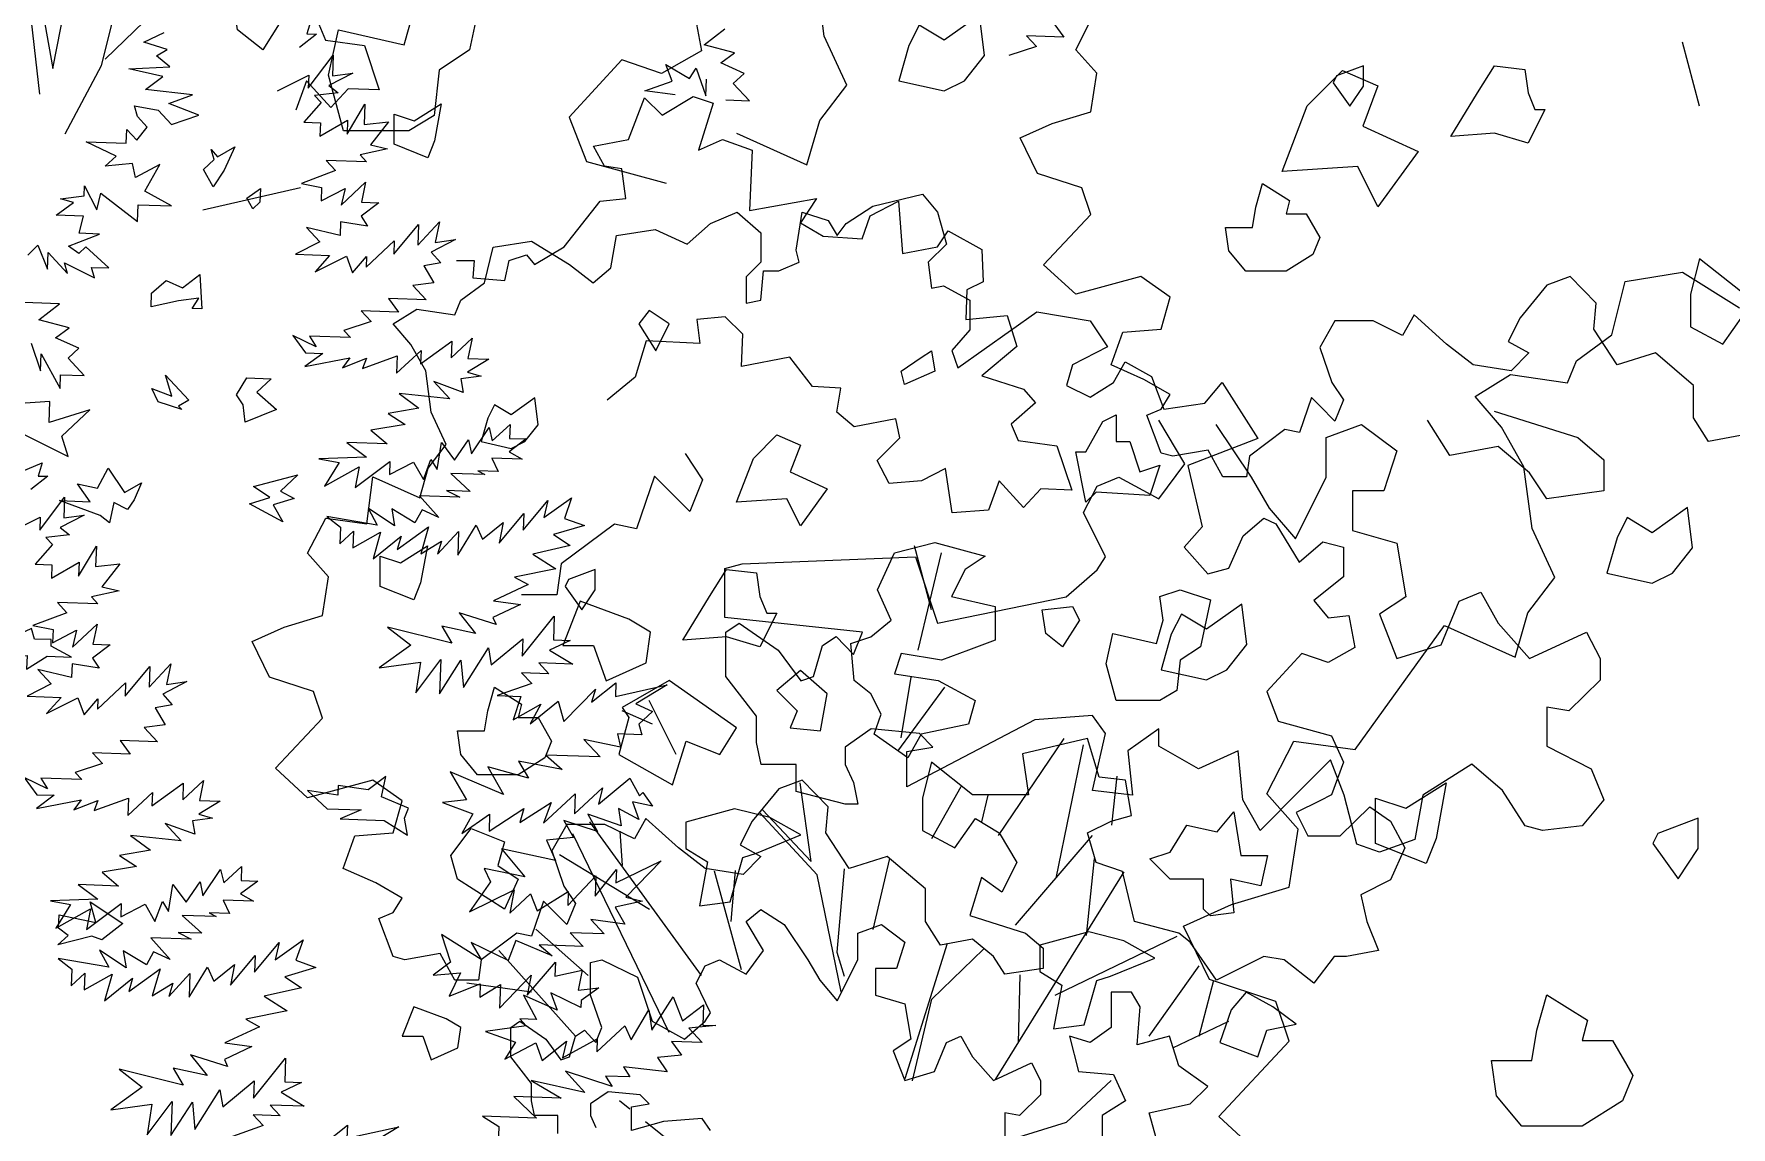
# Model space of a CAD drawing. Header units: inches. Extents: x 11.9 to 85.3, y 21.1 to 37.4.
# Drawn here: x 59.779 to 60.378, y 22.627 to 23.012 of the extents above; entities that cross this region are included whole.
import ezdxf

# ---------------------------------------------------------------- set-up
doc = ezdxf.new("R2010")
doc.units = ezdxf.units.IN
doc.header["$MEASUREMENT"] = 0
doc.layers.add('CAY', color=94, linetype='Continuous')
doc.layers.add('CAY-3', color=61, linetype='Continuous')

# ---------------------------------------------------------------- blocks, each defined once
blk = doc.blocks.new('A$C76451831')
at = {"layer": 'CAY'}
for p, q in [((2144.2, 1421.7), (2137.7, 1470.1)), ((2040.6, 1447.9), (2047.7, 1410.1)), ((2161.9, 1383.3), (2144.2, 1421.7)), ((1985.2, 1403.1), (1943.9, 1358.2)), ((2016.4, 1392.5), (1985.2, 1403.1)), ((2047.7, 1410.1), (2016.4, 1392.5)), ((2140.7, 1355.6), (2161.9, 1383.3)), ((1943.9, 1358.2), (1957.5, 1323.4)), ((2130.6, 1320.8), (2140.7, 1355.6)), ((2075.2, 1345.6), (2130.6, 1320.8)), ((1957.5, 1323.4), (2020, 1306.3)), ((1732.8, 1302.8), (1656.2, 1285.1)), ((2228.3, 971.5), (2215.1, 1021.6)), ((2217.8, 939.8), (2236.3, 1016.3)), ((5486.9, 966.1), (5483.8, 955.8)), ((5493.2, 963.4), (5498.5, 950.8)), ((5795.8, 947.2), (5812.1, 959.8)), ((6070.5, 963.9), (6078.3, 953.2)), ((5355.8, 949.4), (5371.9, 957)), ((5374.2, 943.7), (5355.8, 949.4)), ((5491.5, 955.5), (5478, 945.1)), ((5483.8, 955.8), (5491.5, 955.5)), ((5498.5, 950.8), (5529.1, 946.6)), ((5529.1, 946.6), (5540.7, 911.8)), ((5819.6, 940.9), (5795.8, 947.2)), ((6078.3, 953.2), (6048.9, 954.2)), ((6048.9, 954.2), (6056.8, 945.8)), ((5365.8, 938.6), (5374.2, 943.7)), ((5376.4, 930.1), (5365.8, 938.6)), ((5485, 913.1), (5504.5, 939.2)), ((5504.5, 939.2), (5503.9, 922.9)), ((5808.9, 933.2), (5819.6, 940.9)), ((5827.2, 924.8), (5808.9, 933.2)), ((6056.8, 945.8), (6035.2, 938.9)), ((5344.2, 928.5), (5376.4, 930.1)), ((5370.7, 922.5), (5344.2, 928.5)), ((5357.2, 912.1), (5370.7, 922.5)), ((5460.9, 911.2), (5485.4, 923.5)), ((5485.4, 923.5), (5485, 913.1)), ((5519.9, 925), (5501, 915.3)), ((5503.9, 922.9), (5519.9, 925)), ((5770.8, 918.6), (5765.8, 931.9)), ((5765.8, 931.9), (5784.4, 920.9)), ((5784.4, 920.9), (5789.7, 928.8)), ((5789.7, 928.8), (5797.1, 907.3)), ((5797.1, 907.3), (5797.6, 920.4)), ((5818.7, 916.9), (5827.2, 924.8)), ((2201.9, 860.6), (2238.9, 910.7)), ((2204.6, 871.1), (2212.5, 918.7)), ((5394.2, 908.1), (5357.2, 912.1)), ((5375.4, 901.1), (5394.2, 908.1)), ((5483.7, 919.1), (5475.3, 895.9)), ((5502.7, 898.1), (5483.7, 919.1)), ((5508.5, 909.6), (5489.8, 907.5)), ((5489.8, 907.5), (5495.1, 901.9)), ((5501, 915.3), (5508.5, 909.6)), ((5516.4, 912.8), (5502.7, 898.1)), ((5540.7, 911.8), (5516.4, 912.8)), ((5749.2, 911.2), (5770.8, 918.6)), ((5773.1, 908.1), (5749.2, 911.2)), ((5831.4, 903.4), (5818.7, 916.9)), ((2027.8, 857.9), (2006.6, 900.2)), ((5351, 891), (5348.6, 899.3)), ((5348.6, 899.3), (5367.1, 895.9)), ((5367.1, 895.9), (5377.5, 884.7)), ((5399.1, 892.1), (5375.4, 901.1)), ((5495.1, 901.9), (5481.4, 886.5)), ((5515.5, 877.1), (5529.5, 900.7)), ((5529.5, 900.7), (5528.9, 884.8)), ((5812.9, 904), (5831.4, 903.4)), ((2009.3, 881.7), (1985.5, 892.2)), ((5342.1, 870.1), (5342.5, 880.9)), ((5342.5, 880.9), (5350.4, 872.5)), ((5350.4, 872.5), (5358.4, 882.6)), ((5358.4, 882.6), (5351, 891)), ((5377.5, 884.7), (5399.1, 892.1)), ((5481.4, 886.5), (5494.5, 886)), ((5494.1, 875.6), (5515.9, 888)), ((5494.5, 886), (5494.1, 875.6)), ((5515.9, 888), (5515.5, 877.1)), ((5528.9, 884.8), (5548, 886.9)), ((5548, 886.9), (5533.8, 868.8)), ((2281, 794.5), (2332.5, 870.4)), ((2491.6, 827), (2512.8, 868.3)), ((2512.8, 868.3), (2561.2, 861.8)), ((5310.5, 871.2), (5342.1, 870.1)), ((5334.1, 859.9), (5310.5, 871.2)), ((5533.8, 868.8), (5547.3, 865.6)), ((2326.2, 761), (2347.8, 865.6)), ((5325.6, 852), (5334.1, 859.9)), ((5347, 854), (5325.6, 852)), ((5349.4, 843.1), (5347, 854)), ((5368.3, 853.3), (5349.4, 843.1)), ((5356.7, 832.4), (5368.3, 853.3)), ((5498.9, 856.4), (5506.3, 848.5)), ((5530.6, 855.3), (5498.9, 856.4)), ((5547.3, 865.6), (5525.8, 860.9)), ((5525.8, 860.9), (5530.6, 855.3)), ((2370.1, 802.5), (2374.1, 840.9)), ((5506.3, 848.5), (5479.7, 838.5)), ((2134, 774), (2125.3, 835.7)), ((2228.6, 791.9), (2251.7, 832.8)), ((2516.4, 799.3), (2491.6, 827)), ((5290.3, 826.5), (5309, 828.6)), ((5300.6, 823.4), (5290.3, 826.5)), ((5309, 828.6), (5309.3, 836.7)), ((5309.3, 836.7), (5319, 817.8)), ((5319, 817.8), (5322.2, 830.9)), ((5322.2, 830.9), (5350.9, 808.5)), ((5377.6, 820.8), (5356.7, 832.4)), ((5479.7, 838.5), (5495.4, 835.2)), ((5495.4, 835.2), (5495.1, 824.8)), ((5495.1, 824.8), (5514, 834.6)), ((5510.8, 821.5), (5530, 839.5)), ((5514, 834.6), (5510.8, 821.5)), ((5530, 839.5), (5526.8, 823.7)), ((2095.8, 814.5), (2134, 774)), ((2268, 805.1), (2272.9, 825.9)), ((5287.1, 813.5), (5300.6, 823.4)), ((5308.4, 812.7), (5287.1, 813.5)), ((5350.9, 808.5), (5351.3, 821.7)), ((5351.3, 821.7), (5377.6, 820.8)), ((5540.3, 823.2), (5526.4, 812.8)), ((5526.8, 823.7), (5540.3, 823.2)), ((2047.7, 684.5), (1960.2, 805.1)), ((2138.7, 763.4), (2093.5, 812.2)), ((5305.2, 799.3), (5308.4, 812.7)), ((5510, 797.5), (5483.5, 803.9)), ((5483.5, 803.9), (5494, 792.7)), ((5510.4, 808.4), (5510, 797.5)), ((5531.5, 805), (5510.4, 808.4)), ((5526.4, 812.8), (5531.5, 805)), ((5552.1, 782.9), (5571.5, 806.3)), ((5570.9, 790), (5587.9, 808.4)), ((5571.5, 806.3), (5570.9, 790)), ((5587.9, 808.4), (5584.6, 792.2)), ((2022.3, 639.8), (1946.8, 795.6)), ((1985.8, 770.9), (1983.8, 797.9)), ((2294.3, 724.1), (2354.9, 794.5)), ((2509.3, 753.8), (2516.4, 799.3)), ((5264.7, 782.1), (5272.7, 790)), ((5272.7, 790), (5280.2, 771.1)), ((5296.7, 789.1), (5321.1, 798.7)), ((5304.7, 783.4), (5296.7, 789.1)), ((5310.3, 788.7), (5304.7, 783.4)), ((5321.1, 798.7), (5305.2, 799.3)), ((5328.3, 772.2), (5310.3, 788.7)), ((5494, 792.7), (5475, 782.9)), ((5530.4, 772.8), (5552.4, 793.3)), ((5552.4, 793.3), (5552.1, 782.9)), ((5600.5, 794.4), (5581.6, 784.6)), ((5584.6, 792.2), (5600.5, 794.4)), ((2007, 736.3), (1936.2, 779.1)), ((2182.7, 720.5), (2195.7, 776.4)), ((2350.1, 715.8), (2356.4, 776.4)), ((5280.2, 771.1), (5280.7, 784.3)), ((5280.7, 784.3), (5296, 767.8)), ((5296, 767.8), (5293.5, 776.1)), ((5293.5, 776.1), (5317.1, 764.4)), ((5475, 782.9), (5501.7, 782)), ((5501.7, 782), (5490.4, 769.2)), ((5490.4, 769.2), (5514.9, 781.5)), ((5514.9, 781.5), (5519.8, 768.2)), ((5519.8, 768.2), (5530.7, 781)), ((5530.7, 781), (5530.4, 772.8)), ((5589, 776.2), (5575.8, 773.9)), ((5575.8, 773.9), (5583.5, 760.5)), ((5581.6, 784.6), (5589, 776.2)), ((2079.1, 689), (2057.9, 766.3)), ((2071.1, 726.8), (2074.5, 766.9)), ((2157.5, 671.8), (2138.7, 763.4)), ((2159.9, 768.1), (2154, 702.8)), ((2278.7, 602.9), (2379.6, 765.8)), ((5314.7, 772.6), (5328.3, 772.2)), ((5317.1, 764.4), (5314.7, 772.6)), ((5583.5, 760.5), (5567.1, 758.4)), ((2463.9, 740.3), (2509.3, 753.8)), ((5577.6, 747.1), (5548.1, 748.2)), ((5548.1, 748.2), (5555.9, 737.5)), ((5567.1, 758.4), (5577.6, 747.1)), ((2426.2, 723.2), (2463.9, 740.3)), ((5289.7, 744), (5239.5, 745.8)), ((5273.4, 731.5), (5289.7, 744)), ((5526.5, 738.5), (5534.4, 730.1)), ((5555.9, 737.5), (5526.5, 738.5)), ((1958.8, 684.4), (1917.8, 720.8)), ((2446.8, 681.3), (2426.2, 723.2)), ((5297.2, 725.2), (5273.4, 731.5)), ((5286.5, 717.4), (5297.2, 725.2)), ((5534.4, 730.1), (5512.8, 723.1)), ((5512.8, 723.1), (5518.1, 717.5)), ((2207.6, 603.7), (2240.9, 709.9)), ((2325.4, 669), (2421.3, 715.4)), ((5267.3, 713.1), (5274.7, 691.5)), ((5304.8, 709.1), (5286.5, 717.4)), ((5296.4, 701.2), (5304.8, 709.1)), ((5472.8, 719.1), (5482.8, 705.6)), ((5491.1, 710.3), (5472.8, 719.1)), ((5518.1, 717.5), (5485.9, 718.6)), ((5485.9, 718.6), (5491.1, 710.3)), ((5554.2, 689.5), (5573.5, 707.4)), ((5573.1, 697), (5597.7, 714.7)), ((5573.5, 707.4), (5573.1, 697)), ((5597.3, 701.6), (5613.7, 716.9)), ((5597.7, 714.7), (5597.3, 701.6)), ((5613.7, 716.9), (5610.4, 701.1)), ((1948.8, 636.8), (1888.7, 704)), ((2154, 702.8), (2159.9, 684)), ((2228.7, 665.9), (2269.2, 705.2)), ((5274.7, 691.5), (5275.2, 704.7)), ((5275.2, 704.7), (5290.1, 677.4)), ((5309, 687.6), (5296.4, 701.2)), ((5496.3, 705.1), (5482.4, 694.7)), ((5482.4, 694.7), (5517.5, 701.6)), ((5482.8, 705.6), (5496.3, 705.1)), ((5517.5, 701.6), (5511.8, 693.7)), ((5511.8, 693.7), (5530.6, 701.2)), ((5527.6, 693.1), (5554.7, 703.1)), ((5530.6, 701.2), (5527.6, 693.1)), ((5554.7, 703.1), (5554.2, 689.5)), ((5626.7, 700.5), (5610, 690.2)), ((5610.4, 701.1), (5626.7, 700.5)), ((2296.7, 631.7), (2297.9, 685.1)), ((2399.3, 636.8), (2438.6, 692.2)), ((2438.6, 636.8), (2450, 680.8)), ((2498.7, 664.2), (2446.8, 681.3)), ((5290.1, 677.4), (5290.5, 688.3)), ((5290.5, 688.3), (5309, 687.6)), ((5606.7, 674.5), (5583.5, 683)), ((5583.5, 683), (5596.1, 669.4)), ((5620.8, 687.1), (5604.8, 685)), ((5604.8, 685), (5606.7, 674.5)), ((5610, 690.2), (5620.8, 687.1)), ((1914.2, 671.4), (1863.5, 678.5)), ((5282, 667.2), (5255.2, 665.5)), ((5281.5, 650.9), (5282, 667.2)), ((5596.1, 669.4), (5556.4, 673.5)), ((5556.4, 673.5), (5571.9, 662.1)), ((2213.4, 601.8), (2228.7, 665.9)), ((2509.3, 632.9), (2498.7, 664.2)), ((5313.5, 660.7), (5281.5, 650.9)), ((5291.5, 640.2), (5313.5, 660.7)), ((5571.9, 662.1), (5547.7, 658)), ((5547.7, 658), (5561, 649.3)), ((2417.8, 627.7), (2461.8, 648.6)), ((5262.5, 641.2), (5296.4, 624.1)), ((5296.4, 624.1), (5291.5, 640.2)), ((5561, 649.3), (5534.1, 644.8)), ((5534.1, 644.8), (5546.9, 634)), ((5613.2, 626.2), (5627.1, 647)), ((5627.1, 647), (5629.4, 636.5)), ((5629.4, 636.5), (5643.5, 649.2)), ((5643.5, 649.2), (5643.1, 638.3)), ((5515.2, 635.1), (5530.7, 623.7)), ((5546.9, 634), (5515.2, 635.1)), ((5586.1, 614), (5589.5, 635.2)), ((5589.5, 635.2), (5599.9, 621.2)), ((5599.9, 621.2), (5610.9, 637.2)), ((5610.9, 637.2), (5613.2, 626.2)), ((5656.2, 637.9), (5642.7, 627.9)), ((5642.7, 627.9), (5652.9, 622.1)), ((5643.1, 638.3), (5656.2, 637.9)), ((5530.7, 623.7), (5493.4, 622.2)), ((5493.4, 622.2), (5509.2, 619.4)), ((5509.2, 619.4), (5497.7, 600.8)), ((5497.7, 600.8), (5525, 616.1)), ((5521.7, 599.9), (5549.1, 620.3)), ((5525, 616.1), (5521.7, 599.9)), ((5549.1, 620.3), (5548.8, 609.9)), ((5548.8, 609.9), (5567.7, 619.6)), ((5567.7, 619.6), (5575.4, 606.2)), ((5575.4, 606.2), (5581.3, 621.9)), ((5581.3, 621.9), (5586.1, 614)), ((5629, 622.9), (5634, 612.3)), ((5652.9, 622.1), (5629, 622.9)), ((2334.4, 569.5), (2369.4, 602.2)), ((5596.8, 610.9), (5612.2, 596.8)), ((5623.5, 610), (5596.8, 610.9)), ((5618.2, 612.9), (5623.5, 610)), ((5634, 612.3), (5618.2, 612.9)), ((5603.9, 592.1), (5572.2, 593.2)), ((5572.2, 593.2), (5587.5, 576.3)), ((5612.2, 596.8), (5593.6, 597.4)), ((5593.6, 597.4), (5603.9, 592.1)), ((5653.7, 566.3), (5673.1, 589.7)), ((5669.9, 576.2), (5691.8, 591.7)), ((5673.1, 589.7), (5669.9, 576.2)), ((5691.8, 591.7), (5686.2, 575.6)), ((1991.5, 579.5), (1983.4, 586)), ((5499.6, 577.1), (5510.2, 568.6)), ((5539.2, 570.3), (5499.6, 577.1)), ((5552.8, 569.8), (5532, 583.7)), ((5532, 583.7), (5539.2, 570.3)), ((5568.7, 572), (5550.5, 583.1)), ((5550.5, 583.1), (5552.8, 569.8)), ((5574.5, 582.2), (5568.7, 572)), ((5587.5, 576.3), (5574.5, 582.2)), ((5634.8, 556.1), (5654.2, 579.4)), ((5654.2, 579.4), (5653.7, 566.3)), ((5686.2, 575.6), (5701.9, 570.1)), ((2041.2, 539.6), (2003.7, 569.7)), ((2289.6, 555.4), (2334.4, 569.5)), ((5510.2, 568.6), (5509.7, 555.5)), ((5509.7, 555.5), (5520.5, 565.5)), ((5520.5, 565.5), (5520, 552.4)), ((5520, 552.4), (5541.7, 564.8)), ((5541.7, 564.8), (5536, 543.7)), ((5536, 543.7), (5557.9, 561.5)), ((5554.9, 551.2), (5579.5, 568.9)), ((5557.9, 561.5), (5554.9, 551.2)), ((5579.5, 568.9), (5573.3, 547.8)), ((5586.4, 547.4), (5602.9, 565.4)), ((5602.3, 546.8), (5616.7, 570.3)), ((5602.9, 565.4), (5602.3, 546.8)), ((5616.7, 570.3), (5621.8, 559.3)), ((5621.8, 559.3), (5638.1, 572.3)), ((5638.1, 572.3), (5634.8, 556.1)), ((5701.9, 570.1), (5677.6, 562.8)), ((5677.6, 562.8), (5690.5, 554.2)), ((5573.3, 547.8), (5589.5, 557.7)), ((5589.5, 557.7), (5586.4, 547.4)), ((5690.5, 554.2), (5661.2, 547.5)), ((5661.2, 547.5), (5679.4, 536)), ((5679.4, 536), (5647, 529.4)), ((5683.6, 539.8), (5680.1, 515.6)), ((5657.7, 523.6), (5630.5, 510.9)), ((5647, 529.4), (5657.7, 523.6)), ((5651.7, 507.9), (5630, 497.8)), ((5630.5, 510.9), (5651.7, 507.9)), ((5680.1, 515.6), (5652.4, 515.6)), ((5632.6, 492.3), (5603.4, 501.4)), ((5603.4, 501.4), (5616.4, 485.1)), ((5630, 497.8), (5632.6, 492.3)), ((5653, 467.5), (5678.1, 498.8)), ((5678.1, 498.8), (5677.5, 480.3)), ((5597.6, 477.6), (5547.3, 490.2)), ((5547.3, 490.2), (5565.4, 476)), ((5589.9, 491), (5597.6, 477.6)), ((5616.4, 485.1), (5589.9, 491)), ((5628.7, 460.7), (5653.5, 481.1)), ((5653.5, 481.1), (5653, 467.5)), ((5690.6, 479.8), (5674.5, 472.2)), ((5677.5, 480.3), (5690.6, 479.8)), ((5565.4, 476), (5540.7, 458.3)), ((5606.8, 442.8), (5626.5, 473.9)), ((5626.5, 473.9), (5628.7, 460.7)), ((5674.5, 472.2), (5692.6, 461.1)), ((5540.7, 458.3), (5573.1, 462.6)), ((5569.5, 438.7), (5589, 464.8)), ((5573.1, 462.6), (5569.5, 438.7)), ((5589, 464.8), (5588.1, 438)), ((5588.1, 438), (5604.8, 464.2)), ((5604.8, 464.2), (5606.8, 442.8)), ((5652.5, 454.4), (5660.4, 445.9)), ((5673.8, 453.6), (5652.5, 454.4)), ((5665.9, 462.1), (5673.8, 453.6)), ((5692.6, 461.1), (5665.9, 462.1)), ((5660.4, 445.9), (5633.3, 436.5)), ((5685.6, 416.1), (5710.5, 441.5)), ((5707.5, 431.2), (5726.6, 446.4)), ((5710.5, 441.5), (5707.5, 431.2)), ((5726.6, 446.4), (5726.2, 435.9)), ((5726.2, 435.9), (5766.8, 445)), ((5766.8, 445), (5742.3, 429.9)), ((5633.3, 436.5), (5651.9, 435.8)), ((5651.9, 435.8), (5645.8, 417.4)), ((5645.8, 417.4), (5667.5, 429.8)), ((5659.3, 414.3), (5681.2, 432.1)), ((5667.5, 429.8), (5659.3, 414.3)), ((5681.2, 432.1), (5685.6, 416.1)), ((5742.3, 429.9), (5755.2, 424.1)), ((5755.2, 424.1), (5744.5, 414)), ((5744.5, 414), (5746.9, 405.8)), ((5701.4, 401.9), (5714.1, 388.3)), ((5730.2, 395.9), (5701.4, 401.9)), ((5746.9, 405.8), (5727.9, 406.4)), ((5727.9, 406.4), (5730.2, 395.9)), ((5714.1, 388.3), (5671.6, 389.8)), ((5671.6, 389.8), (5684.3, 378.5)), ((5596.3, 376.6), (5609.2, 354.8)), ((5638.3, 358.8), (5596.3, 376.6)), ((5625.9, 380.5), (5638.3, 358.8)), ((5657.8, 371.7), (5625.9, 380.5)), ((5650.1, 385.1), (5657.8, 371.7)), ((5684.3, 378.5), (5650.1, 385.1)), ((5694, 343.7), (5716, 364.2)), ((5712.8, 351.2), (5737.6, 371.6)), ((5716, 364.2), (5712.8, 351.2)), ((5737.6, 371.6), (5745.2, 357.8)), ((5745.2, 357.8), (5747.6, 360.4)), ((5747.6, 360.4), (5755.4, 349.7)), ((5609.2, 354.8), (5590.5, 352.7)), ((5590.5, 352.7), (5614.2, 343.7)), ((5626.9, 330.2), (5654.2, 347.8)), ((5651.2, 337), (5675.7, 352.5)), ((5654.2, 347.8), (5651.2, 337)), ((5669.7, 336.4), (5694.5, 359.5)), ((5675.7, 352.5), (5669.7, 336.4)), ((5694.5, 359.5), (5694, 343.7)), ((5744.6, 339.2), (5728.6, 347.9)), ((5728.6, 347.9), (5730.8, 334.2)), ((5755.4, 349.7), (5739.6, 353)), ((5739.6, 353), (5744.6, 339.2)), ((5614.2, 343.7), (5605.5, 328.2)), ((5605.5, 328.2), (5627.4, 343.3)), ((5627.4, 343.3), (5626.9, 330.2)), ((5712.1, 329.9), (5685.6, 338.5)), ((5685.6, 338.5), (5693.3, 325.1)), ((5730.8, 334.2), (5704.4, 343.3)), ((5704.4, 343.3), (5712.1, 329.9)), ((5693.3, 325.1), (5672, 323.1)), ((5672, 323.1), (5679.1, 307)), ((5636.8, 316.2), (5655.1, 294.3)), ((5679.1, 307), (5636.8, 316.2)), ((5726.5, 289.5), (5762, 306.9)), ((5762, 306.9), (5734.3, 278.4)), ((5623.2, 300.8), (5628.2, 290.2)), ((5655.1, 294.3), (5623.2, 300.8)), ((5688.7, 271.8), (5710.9, 295)), ((5710.3, 279.2), (5726.9, 299.9)), ((5710.9, 295), (5710.3, 279.2)), ((5726.9, 299.9), (5726.5, 289.5)), ((5628.2, 290.2), (5611.5, 266.8)), ((5611.5, 266.8), (5646.6, 284.1)), ((5646.6, 284.1), (5643.2, 265.7)), ((5643.2, 265.7), (5659.6, 281)), ((5659.6, 281), (5664.6, 267.6)), ((5664.6, 267.6), (5689.1, 282.7)), ((5689.1, 282.7), (5688.7, 271.8)), ((5747.3, 275.2), (5725.9, 270.5)), ((5725.9, 270.5), (5733.6, 257.1)), ((5734.3, 278.4), (5747.3, 275.2)), ((5733.6, 257.1), (5706.9, 260.7)), ((5706.9, 260.7), (5717.4, 249.5)), ((5620.7, 229.3), (5589.6, 249)), ((5589.6, 249), (5596.6, 227.4)), ((5641.9, 228.5), (5613, 242.7)), ((5613, 242.7), (5620.7, 229.3)), ((5647.9, 244.2), (5641.9, 228.5)), ((5676.5, 232.3), (5647.9, 244.2)), ((5700.8, 239.6), (5666.4, 240.8)), ((5666.4, 240.8), (5676.5, 232.3)), ((5717.4, 249.5), (5690.7, 250.4)), ((5690.7, 250.4), (5700.8, 239.6)), ((5596.6, 227.4), (5583.1, 217)), ((5656.8, 201.3), (5679, 227.2)), ((5679, 227.2), (5678.7, 216.4)), ((5583.1, 217), (5604.4, 219)), ((5604.4, 219), (5595.6, 200.7)), ((5635.2, 191.1), (5660.1, 217)), ((5660.1, 217), (5656.8, 201.3)), ((5678.7, 216.4), (5700.1, 221.1)), ((5700.1, 221.1), (5696.9, 205.3)), ((5595.6, 200.7), (5620, 210.3)), ((5620, 210.3), (5619.6, 199.9)), ((5619.6, 199.9), (5635.8, 209.7)), ((5635.8, 209.7), (5635.2, 191.1)), ((5654.1, 201.4), (5664.3, 182.4)), ((5680.4, 189.6), (5654.1, 201.4)), ((5699.1, 191.6), (5675.5, 203.3)), ((5675.5, 203.3), (5680.4, 189.6)), ((5696.9, 205.3), (5713.2, 207)), ((5713.2, 207), (5699.3, 197.1)), ((5754.7, 173.8), (5771.4, 200)), ((5771.4, 200), (5778.9, 181.1)), ((5699.3, 197.1), (5699.1, 191.6)), ((5738.5, 166.2), (5752.5, 189.8)), ((5752.5, 189.8), (5754.7, 173.8)), ((5778.9, 181.1), (5795.2, 193.7)), ((5795.2, 193.7), (5794.7, 177.9)), ((5656, 177.3), (5624.1, 172.9)), ((5651.2, 182.9), (5656, 177.3)), ((5664.3, 182.4), (5651.2, 182.9)), ((5711.5, 156.8), (5733.5, 177.3)), ((5733.5, 177.3), (5738.5, 166.2)), ((5805.1, 177.5), (5783.7, 175.5)), ((5783.7, 175.5), (5794.2, 164.3)), ((5794.7, 177.9), (5805.1, 177.5)), ((5624.1, 172.9), (5647.8, 164.4)), ((5647.8, 164.4), (5639.2, 151.1)), ((5639.2, 151.1), (5663.7, 163.9)), ((5663.7, 163.9), (5668.6, 150.1)), ((5668.6, 150.1), (5687.7, 165.3)), ((5684.6, 152.2), (5711.8, 167.2)), ((5687.7, 165.3), (5684.6, 152.2)), ((5711.8, 167.2), (5711.5, 156.8)), ((5794.2, 164.3), (5770.2, 165.1)), ((5770.2, 165.1), (5778, 154.4)), ((5778, 154.4), (5759.3, 152.4)), ((5759.3, 152.4), (5766.7, 141.2)), ((5702.2, 124.9), (5659.9, 134.5)), ((5659.9, 134.5), (5683.5, 120.6)), ((5723.7, 129.6), (5686.9, 141.7)), ((5686.9, 141.7), (5702.2, 124.9)), ((5737.5, 137.3), (5718.5, 137.9)), ((5718.5, 137.9), (5723.7, 129.6)), ((5766.7, 141.2), (5732.4, 145.1)), ((5732.4, 145.1), (5737.5, 137.3)), ((5646.4, 121.9), (5664.3, 104.9)), ((5683.5, 120.6), (5646.4, 121.9)), ((5621.8, 106.4), (5634.7, 98.2)), ((5664.3, 104.9), (5621.8, 106.4)), ((5634.7, 98.2), (5633.9, 77))]:
    blk.add_line(p, q, dxfattribs=at)
for points in [[(1754.8, 1391.1), (1762.7, 1426.7), (1814.2, 1414.8), (1822.1, 1442.6), (1818.1, 1470.3), (1841.9, 1478.2), (1877.5, 1466.3), (1865.7, 1410.9), (1841.9, 1395), (1837.9, 1359.4), (1818.1, 1347.5), (1766.7, 1347.5)], [(1683.5, 1426.7), (1679.6, 1454.5), (1715.2, 1458.4), (1723.1, 1442.6), (1703.3, 1410.9)], [(2270.1, 1406.6), (2266.2, 1438.3), (2238.4, 1418.5), (2218.7, 1430.3), (2210.7, 1414.5), (2202.8, 1386.8), (2238.4, 1378.9), (2254.3, 1386.8)], [(2523.5, 1367), (2551.2, 1394.7), (2578.9, 1382.8), (2567, 1351.1), (2610.6, 1331.3), (2578.9, 1287.8), (2563.1, 1319.5), (2503.7, 1315.5)], [(1914.2, 715.4), (1902.8, 717.8), (1874.9, 696.9), (1872.6, 680.8), (1854.1, 680.8), (1842.7, 701.7), (1814.8, 696.9), (1805.7, 699.3), (1794.3, 729.2), (1805.7, 733.9), (1812.8, 745.3), (1792, 757.1), (1766.4, 768.5), (1775.5, 794.1), (1805.7, 796.4), (1812.8, 821.6), (1789.6, 837.7), (1738.5, 824), (1713.4, 847.2), (1750.3, 886.5), (1743.2, 907.3), (1708.6, 918.7), (1694.9, 946.6), (1720, 958), (1750.3, 967.1), (1755, 997.4), (1738.5, 1015.9), (1752.7, 1043.4), (1784.9, 1039.1), (1789.6, 1076), (1826.6, 1059.5), (1833.2, 1082.7), (1847.4, 1101.2), (1835.6, 1126.7), (1831.3, 1159), (1819.5, 1179.8), (1805.7, 1196), (1824.2, 1207.4), (1854.1, 1203), (1858.8, 1214.4), (1877.3, 1228.2), (1884.3, 1256.1), (1914.2, 1260.8), (1944.1, 1242.4), (1962.6, 1228.2), (1976.7, 1240), (1981, 1265.2), (2011.3, 1269.9), (2036.5, 1258.5), (2054.9, 1274.6), (2075.8, 1283.7), (2094.3, 1267.5), (2094.3, 1244.3), (2082.9, 1232.9), (2082.9, 1212.1), (2094.3, 1214.4), (2096.6, 1237.6), (2108.4, 1237.6), (2124.5, 1244.3), (2122.2, 1253.8), (2126.9, 1283.7), (2147.3, 1277), (2154.4, 1265.2), (2161.5, 1274.6), (2182.3, 1288.4), (2221.2, 1297.8), (2233, 1283.7), (2240.1, 1258.5), (2225.9, 1244.3), (2228.3, 1223.9), (2237.7, 1225.8), (2258.6, 1214.4), (2258.6, 1191.2), (2244.4, 1175.1), (2249.1, 1161.4), (2311.2, 1205.4), (2352.9, 1198.3), (2366.7, 1177.9), (2339.1, 1163.7), (2334.4, 1147.6), (2352.9, 1138.5), (2371.4, 1149.9), (2380.4, 1166.1), (2401.2, 1154.7), (2410.7, 1129.1), (2442.9, 1133.8), (2456.7, 1149.9), (2484.6, 1105.9), (2429.6, 1084.7), (2441, 1036.7), (2426.8, 1020.6), (2445.3, 999.7), (2461.8, 1004.1), (2473.2, 1029.6), (2489.3, 1043.4), (2498.7, 1039.1), (2517.2, 1008.8), (2535.7, 1024.9), (2551.8, 1020.6), (2551.8, 997.4), (2528.6, 978.9), (2540, 965.1), (2556.1, 967.1), (2560.8, 941.9), (2540, 930.1), (2519.2, 937.2), (2491.7, 907.3), (2500.7, 884.1), (2542.4, 872.7), (2551.8, 851.9), (2542.4, 826.3), (2533.3, 821.6), (2514.8, 812.5), (2523.9, 794.1), (2549.4, 794.1), (2572.6, 816.9), (2588.7, 805.5), (2600.1, 784.6), (2588.7, 759.5), (2565.6, 747.7), (2570.3, 726.8), (2579.3, 704), (2554.2, 699.3), (2544.7, 699.3), (2528.6, 678.5), (2505.4, 696.9), (2489.3, 699.3), (2452.3, 680.8), (2431.5, 710.7), (2422.5, 717.8), (2387.9, 726.8), (2378.5, 766.1), (2357.6, 773.2), (2350.9, 796.4), (2369.4, 805.5), (2385.5, 810.2), (2380.8, 837.7), (2360, 840.1), (2350.9, 870.4), (2299.8, 858.6), (2304.6, 826.3), (2260.5, 826.3), (2228.3, 851.9), (2221.2, 824), (2221.2, 798.4), (2246.8, 784.6), (2262.9, 807.8), (2281.4, 796.4), (2295.5, 773.2), (2283.7, 750), (2267.6, 761.4), (2258.6, 731.5), (2302.2, 717.8), (2316, 706), (2316, 689.9), (2286.1, 685.5), (2277, 699.3), (2260.5, 713.1), (2235.4, 708.3), (2223.6, 726.8), (2223.6, 752.4), (2193.7, 777.9), (2163.8, 768.5), (2145.4, 796.4), (2147.3, 816.9), (2126.9, 837.7), (2108.4, 831), (2087.6, 805.5), (2078.1, 787), (2094.3, 777.9), (2080.5, 763.8), (2050.6, 768.5), (2029.8, 784.6), (2004.2, 807.8), (1995.2, 791.7), (1972, 803.1), (1942.1, 803.1), (1930.3, 782.3), (1939.8, 754.7), (1948.8, 741), (1942.1, 724.5), (1930.3, 736.3), (1923.7, 742.9)], [(2022.5, 1195.9), (2006.6, 1206.4), (1998.7, 1195.9), (2011.9, 1174.8)], [(2220.4, 1169.5), (2228.3, 1174.8), (2231, 1158.9), (2207.2, 1148.4), (2204.6, 1158.9)], [(1919.5, 1116.7), (1916.9, 1137.8), (1898.4, 1124.6), (1885.2, 1132.5), (1880, 1122), (1874.7, 1103.5), (1898.4, 1098.2), (1909, 1103.5)], [(2362.9, 1119.3), (2373.5, 1124.6), (2373.5, 1103.5), (2384.1, 1103.5), (2392, 1079.7), (2407.8, 1085), (2399.9, 1061.2), (2357.7, 1063.9), (2349.7, 1055.9), (2341.8, 1095.6), (2349.7, 1095.6)], [(2088.5, 1090.3), (2106.9, 1108.8), (2125.4, 1100.8), (2117.5, 1079.7), (2146.5, 1066.5), (2125.4, 1037.5), (2114.9, 1058.6), (2075.3, 1055.9)], [(1795.5, 989.9), (1795.5, 1013.7), (1811.3, 1008.4), (1832.5, 1021.6), (1827.2, 992.6), (1821.9, 979.4)], [(2209.9, 855.3), (2183.5, 873.8), (2188.8, 889.6), (2180.8, 905.5), (2167.6, 916), (2165, 945.1), (2180.8, 950.3), (2196.7, 963.5), (2186.1, 987.3), (2199.3, 1016.3), (2231, 1024.3), (2270.6, 1013.7), (2254.7, 1003.1), (2244.2, 982), (2278.5, 974.1), (2278.5, 947.7), (2257.4, 939.8), (2236.3, 931.9), (2204.6, 937.1), (2199.3, 921.3), (2233.6, 916), (2262.7, 900.2), (2257.4, 881.7), (2220.4, 873.8)], [(1943.3, 995.2), (1940.7, 989.9), (1953.9, 971.5), (1964.4, 987.3), (1964.4, 1003.1)], [(2054.1, 982), (2067.3, 1003.1), (2091.1, 1000.5), (2093.7, 982), (2099, 968.8), (2106.9, 968.8), (2093.7, 942.4), (2067.3, 950.3), (2033, 947.7)], [(2365.6, 929.2), (2370.9, 953), (2405.2, 945.1), (2410.4, 963.5), (2407.8, 982), (2423.6, 987.3), (2447.4, 979.4), (2439.5, 942.4), (2423.6, 931.9), (2421, 908.1), (2407.8, 900.2), (2373.5, 900.2)], [(2318.1, 953), (2315.4, 971.5), (2339.2, 974.1), (2344.5, 963.5), (2331.3, 942.4)], [(2141.2, 876.4), (2146.5, 905.5), (2125.4, 923.9), (2106.9, 908.1), (2122.8, 892.2), (2117.5, 879)], [(1903.7, 887), (1919.5, 887), (1930.1, 868.5), (1924.8, 855.3), (1903.7, 842.1), (1872, 842.1), (1858.8, 857.9), (1856.2, 876.4), (1877.3, 876.4), (1880, 892.2), (1885.2, 910.7), (1906.4, 897.5)], [(2062.1, 857.9), (2075.3, 879), (2022.5, 916), (1985.5, 894.9), (1990.8, 887), (1982.9, 857.9), (2025.1, 834.2), (2035.7, 868.5)], [(5552.4, 869.2), (5552.4, 892.9), (5568.2, 887.7), (5589.3, 900.9), (5584, 871.8), (5578.8, 858.6)], [(5402.6, 849.4), (5411, 857.2), (5408.6, 865), (5413.8, 859.4), (5427.2, 867.1), (5418.9, 848.8), (5410.3, 835.9)], [(2577.1, 788.1), (2577.1, 823.8), (2600.8, 815.8), (2632.5, 835.6), (2624.6, 792.1), (2616.7, 772.3)], [(2415.7, 781.4), (2428.9, 802.5), (2452.7, 797.2), (2465.9, 813), (2471.2, 778.7), (2492.3, 778.7), (2487, 755), (2463.2, 760.2), (2465.9, 733.8), (2447.4, 731.2), (2442.1, 736.5), (2442.1, 760.2), (2415.7, 760.2), (2399.9, 776.1)], [(1856.2, 760.2), (1850.9, 778.7), (1866.8, 799.8), (1893.2, 789.3), (1887.9, 770.8), (1903.7, 760.2), (1893.2, 736.5)], [(5401.5, 740.1), (5393.8, 740.4), (5399.1, 748.4), (5383.1, 746.2), (5361.7, 741.5), (5362, 752.4), (5373.3, 762.4), (5386.2, 756.5), (5399.7, 766.9)], [(5385.6, 660.9), (5367.2, 667), (5362.2, 677.6), (5377.8, 671.6), (5372.9, 688.1), (5391.3, 668.4), (5383, 663.7)], [(5433.8, 664.7), (5428.6, 672.6), (5436.8, 685.9), (5455.8, 685.2), (5444.5, 674.7), (5459.9, 661), (5435.5, 651)], [(2392.2, 660), (2385.5, 671.4), (2369.4, 671.4), (2369.4, 643.8), (2352.9, 632), (2336.8, 636.8), (2343.9, 609.2), (2371.4, 606.9), (2380.8, 586), (2362.3, 574.6), (2362.3, 553.8), (2371.4, 544.4), (2394.6, 533), (2406.4, 551.4), (2399.3, 576.6), (2431.5, 583.7), (2445.3, 597.4), (2422.5, 613.6), (2415.4, 636.8), (2389.8, 630.1)], [(2475.5, 671.4), (2463.7, 657.6), (2454.7, 632), (2484.6, 620.6), (2491.7, 641.5), (2514.8, 646.2), (2496.4, 660)], [(5321.5, 577.9), (5289.7, 589.5), (5313.7, 588.6), (5303.8, 602.6), (5319.5, 599.3), (5327.8, 614.9), (5340.7, 595.8), (5354.1, 603.5), (5348.2, 590.1), (5343, 582.6), (5332.3, 588), (5329, 572.2)], [(5441.9, 600.5), (5476.7, 609.7), (5463.1, 597), (5473.8, 591.2), (5457.3, 586.3), (5465, 572.9), (5438.7, 587), (5454.8, 591.9)], [(5270.1, 480.9), (5267.7, 489.1), (5257.1, 484.1), (5235.4, 487.5), (5248.5, 473.9), (5224.3, 466.6), (5264.2, 467.9), (5263.8, 457.1), (5280, 467.4), (5299.1, 466.7), (5283, 475.4), (5283.2, 480.4)], [(5560.6, 340.2), (5563.6, 348.2), (5542.6, 357.1), (5545.9, 372.9), (5532, 362.5), (5508.5, 366), (5508.2, 358.3), (5484.4, 361.9), (5499.7, 347.7), (5526.4, 346.8), (5509.9, 339.7), (5544.7, 338.5), (5562.9, 327)], [(5288.9, 254), (5289.3, 264.4), (5318.1, 258.4), (5313.6, 274.5), (5339.3, 257.7), (5323, 244.7), (5315, 247.7), (5288.4, 240.9), (5296.4, 248.3)]]:
    blk.add_lwpolyline(points, close=True, dxfattribs=at)
for points in [[(1513.4, 1079.7), (1530, 1086.9), (1526.9, 1076.5), (1534.6, 1076.3), (1521.1, 1065.9)], [(1504.1, 1032), (1528.5, 1044.3), (1528.1, 1033.9), (1547.6, 1060), (1547.1, 1043.7), (1563, 1045.8), (1544.1, 1036.1), (1551.6, 1030.3), (1532.9, 1028.3), (1538.2, 1022.7), (1524.5, 1007.3), (1537.6, 1006.8), (1537.3, 996.4), (1559, 1008.8), (1558.6, 997.9), (1572.6, 1021.5), (1572, 1005.6), (1591.1, 1007.7), (1576.9, 989.6), (1590.4, 986.4), (1568.9, 981.7), (1573.7, 976.1), (1542, 977.2), (1549.5, 969.2), (1522.8, 959.3), (1538.6, 956), (1538.2, 945.6), (1557.1, 955.4), (1554, 942.3), (1573.2, 960.2), (1569.9, 944.5), (1583.5, 944), (1569.5, 933.6), (1574.7, 925.7), (1553.5, 929.2), (1553.1, 918.3), (1526.6, 924.7), (1537.1, 913.4), (1518.2, 903.7), (1544.9, 902.7), (1533.5, 890), (1558, 902.3), (1563, 889), (1573.8, 901.7), (1573.5, 893.6), (1595.6, 914.1), (1595.2, 903.7), (1614.6, 927.1), (1614, 910.8), (1631, 929.2), (1627.7, 913), (1643.6, 915.2), (1624.7, 905.4), (1632.1, 897), (1618.9, 894.7), (1626.6, 881.3), (1610.2, 879.2), (1620.7, 867.9), (1591.3, 868.9), (1599.1, 858.2), (1569.6, 859.3), (1577.5, 850.8), (1556, 843.9), (1561.2, 838.3), (1529.1, 839.4), (1534.2, 831), (1515.9, 839.8), (1525.9, 826.3), (1539.5, 825.9), (1525.5, 815.5), (1560.6, 822.4), (1554.9, 814.4), (1573.8, 821.9), (1570.8, 813.9), (1597.8, 823.8), (1597.4, 810.2), (1616.6, 828.2), (1616.2, 817.7), (1640.9, 835.5), (1640.4, 822.3), (1656.8, 837.6), (1653.5, 821.9), (1669.8, 821.3), (1653.1, 811), (1663.9, 807.9), (1648, 805.8), (1649.9, 795.3), (1626.6, 803.8), (1639.3, 790.2), (1599.5, 794.3), (1615, 782.9), (1590.8, 778.7), (1604.1, 770.1), (1577.2, 765.6), (1590, 754.7), (1558.3, 755.8), (1573.8, 744.4), (1536.6, 743), (1552.3, 740.2), (1540.8, 721.6), (1568.1, 736.9), (1564.8, 720.7), (1592.2, 741.1), (1591.9, 730.6), (1610.8, 740.4), (1618.5, 727), (1624.5, 742.7), (1629.2, 734.8), (1632.6, 756), (1643, 742), (1654, 757.9), (1656.3, 747), (1670.2, 767.8), (1672.6, 757.3), (1686.6, 770), (1686.2, 759.1), (1699.3, 758.6), (1685.9, 748.7), (1696.1, 742.9), (1672.1, 743.7), (1677.2, 733.1), (1661.3, 733.7), (1666.6, 730.8), (1639.9, 731.7), (1655.3, 717.6), (1636.8, 718.2), (1647, 712.9), (1615.3, 714), (1630.6, 697.1), (1617.6, 703), (1611.9, 692.8), (1593.7, 703.8), (1595.9, 690.6), (1575.1, 704.5), (1582.3, 691.1), (1542.7, 697.9), (1553.3, 689.4), (1552.8, 676.3), (1563.6, 686.3), (1563.1, 673.2), (1584.9, 685.6), (1579.1, 664.5), (1601.1, 682.3), (1598, 672), (1622.6, 689.7), (1616.4, 668.6), (1632.6, 678.5), (1629.6, 668.1), (1646.1, 686.1), (1645.4, 667.6), (1659.8, 691.1), (1664.9, 680), (1681.2, 693.1), (1677.9, 676.9), (1697.3, 700.2), (1696.8, 687.1), (1716.2, 710.4), (1713, 696.9), (1734.9, 712.5), (1729.3, 696.4), (1745, 690.8), (1720.7, 683.5), (1733.6, 674.9), (1704.3, 668.2), (1722.5, 656.7), (1690.1, 650.1), (1700.8, 644.3), (1673.6, 631.7), (1694.8, 628.7), (1673.2, 618.6), (1675.7, 613), (1646.5, 622.2), (1659.6, 605.9), (1633, 611.8), (1640.7, 598.4), (1590.4, 611), (1608.5, 596.8), (1583.9, 579.1), (1616.2, 583.4), (1612.6, 559.5), (1632.1, 585.5), (1631.2, 558.8), (1648, 585), (1649.9, 563.6), (1669.6, 594.7), (1671.9, 581.4), (1696.6, 601.9), (1696.1, 588.3), (1721.2, 619.6), (1720.6, 601), (1733.7, 600.6), (1717.6, 593), (1735.8, 581.9), (1709.1, 582.8), (1716.9, 574.4), (1695.7, 575.2), (1703.5, 566.7), (1676.5, 557.2)], [(1750.6, 551.9), (1769.7, 567.1), (1769.3, 556.7), (1810, 565.7), (1785.4, 550.7)], [(5264.3, 1041.5), (5284.4, 928.6), (5300.2, 1008.8)], [(5254.8, 1037.3), (5265.4, 984.5), (5273.8, 908.6)], [(5338.2, 995.1), (5322.3, 930.7), (5293.9, 877)], [(5356.1, 965.6), (5325.5, 936)], [(5441.4, 818.5), (5436.7, 826.9), (5447.4, 834.6), (5447, 823.8), (5441.4, 818.5)], [(1935.1, 560.5), (1935.1, 574.6), (1916.6, 574.6), (1914.2, 586), (1914.2, 599.8), (1898.1, 620.6), (1898.1, 643.8), (1905.2, 648.6), (1925.6, 634.4), (1937.4, 618.3), (1944.1, 620.6), (1948.8, 636.8), (1955.9, 641.5), (1964.9, 632), (1969.6, 643.8), (1960.6, 669), (1960.6, 694.6), (1969.6, 696.9), (1997.6, 683.2), (2009, 648.6), (2034.5, 634.4), (2050.6, 648.6), (2054.9, 655.2), (2043.5, 678.5), (2050.6, 692.2), (2062, 696.9), (2082.9, 685.5), (2096.6, 704), (2082.9, 726.8), (2094.3, 736.3), (2112.7, 724.5), (2131.2, 696.9), (2140.6, 680.8), (2154.4, 664.7), (2170.5, 696.9), (2170.5, 717.8), (2189, 724.5), (2207.5, 710.7), (2200.8, 689.9), (2184.3, 689.9), (2184.3, 669), (2207.5, 662.3), (2212.2, 634.4), (2198.4, 625.4), (2207.5, 602.2), (2230.7, 609.2), (2240.1, 632), (2251.5, 636.8), (2260.5, 620.6), (2277, 602.2), (2306.9, 615.9), (2314, 602.2), (2314, 590.8), (2297.5, 574.6), (2286.1, 576.6), (2286.1, 556.2)], [(2054.9, 562.8), (2048.3, 572.3), (2018, 569.9), (1992.8, 562.8), (1992.8, 581.3), (2006.6, 583.7), (1999.5, 590.8), (1974.4, 593.1), (1960.6, 583.7), (1960.6, 574.6), (1964.9, 565.2)]]:
    blk.add_lwpolyline(points, dxfattribs=at)
at = {"layer": 'CAY-3'}
for p, q in [((2762.6, 1187.4), (2773.2, 1229.3)), ((2773.2, 1229.3), (2818.1, 1236.4)), ((2818.1, 1236.4), (2862.9, 1208.6)), ((2734.9, 1166.8), (2762.6, 1187.4)), ((2727.8, 1149.6), (2734.9, 1166.8)), ((2655.3, 1139), (2683, 1156.1)), ((2683, 1156.1), (2727.8, 1149.6)), ((2676, 1114.8), (2655.3, 1139)), ((2693.6, 1083.6), (2676, 1114.8)), ((2700.1, 1035.2), (2693.6, 1083.6)), ((2717.8, 996.9), (2700.1, 1035.2)), ((2696.6, 969.1), (2717.8, 996.9)), ((2686.6, 934.3), (2696.6, 969.1)), ((2561.2, 861.8), (2631.1, 959.1)), ((2631.1, 959.1), (2686.6, 934.3)), ((6577.4, 899), (6564.2, 949.2)), ((6416.3, 659.8), (6481.8, 639.1)), ((6173.4, 618.5), (6152.8, 652.7)), ((6197.6, 649.2), (6225.3, 607.9)), ((6284.2, 639.1), (6312, 649.2)), ((6312, 649.2), (6339.7, 628.5)), ((6381.5, 625), (6363.8, 652.7)), ((2453.9, 573.9), (2509.3, 632.9)), ((5780.9, 626.5), (5794.5, 605.9)), ((6284.2, 607.9), (6284.2, 639.1)), ((6339.7, 628.5), (6329.6, 597.3)), ((6419.3, 632.1), (6381.5, 625)), ((6444, 611.4), (6419.3, 632.1)), ((6481.8, 639.1), (6502.4, 621.4)), ((6152.8, 590.8), (6173.4, 618.5)), ((6502.4, 621.4), (6502.4, 597.3)), ((5756.9, 608.7), (5742.6, 567.5)), ((5766.8, 598.8), (5756.9, 608.7)), ((5794.5, 605.9), (5784.5, 581.1)), ((6093.8, 580.2), (6104.4, 600.8)), ((6104.4, 600.8), (6121.5, 607.9)), ((6121.5, 607.9), (6152.8, 590.8)), ((6225.3, 607.9), (6239.4, 583.7)), ((6260.1, 559.5), (6284.2, 607.9)), ((6457.6, 590.8), (6444, 611.4)), ((5784.5, 581.1), (5766.8, 598.8)), ((6304.9, 597.3), (6304.9, 566)), ((6329.6, 597.3), (6304.9, 597.3)), ((6502.4, 597.3), (6457.6, 590.8)), ((2491.6, 539.1), (2453.9, 573.9)), ((6110.9, 545.4), (6093.8, 580.2)), ((6239.4, 583.7), (6260.1, 559.5)), ((5725.5, 571.1), (5683.6, 539.8)), ((5742.6, 567.5), (5725.5, 571.1)), ((6304.9, 566), (6339.7, 556)), ((6339.7, 556), (6346.7, 514.1)), ((5812.2, 536.3), (5825.7, 539.8)), ((5812.2, 497.9), (5812.2, 536.3)), ((5825.7, 539.8), (5961.9, 545.3)), ((5961.9, 545.3), (5979, 493.4)), ((6080.2, 514.1), (6104.4, 535.3)), ((6104.4, 535.3), (6110.9, 545.4)), ((5979, 493.4), (6080.2, 514.1)), ((6346.7, 514.1), (6326.1, 500.5)), ((6374.5, 476.3), (6388.6, 510.6)), ((6388.6, 510.6), (6405.7, 517.6)), ((6405.7, 517.6), (6419.3, 493.4)), ((5920.1, 486.4), (5812.2, 497.9)), ((5812.8, 486.4), (5823.4, 493.4)), ((5823.4, 493.4), (5854, 472.2)), ((6326.1, 500.5), (6339.7, 465.7)), ((6419.3, 493.4), (6444, 465.7)), ((5812.8, 451.6), (5812.8, 486.4)), ((5888.8, 475.7), (5899.4, 482.8)), ((5899.4, 482.8), (5913, 468.7)), ((5913, 468.7), (5920.1, 486.4)), ((6444, 465.7), (6488.8, 486.4)), ((6488.8, 486.4), (6499.5, 465.7)), ((5854, 472.2), (5871.7, 448)), ((5881.7, 451.6), (5888.8, 475.7)), ((6339.7, 465.7), (6374.5, 476.3)), ((6499.5, 465.7), (6499.5, 448.6)), ((5836.9, 420.3), (5812.8, 451.6)), ((5871.7, 448), (5881.7, 451.6)), ((6499.5, 448.6), (6474.7, 424.4)), ((6457.6, 427.4), (6457.6, 396.7)), ((6474.7, 424.4), (6457.6, 427.4)), ((5836.9, 399.6), (5836.9, 420.3)), ((6055.5, 417.4), (5954.9, 364.8)), ((6100.9, 420.9), (6055.5, 417.4)), ((6110.9, 406.7), (6100.9, 420.9)), ((5927.1, 410.3), (5906.5, 396.1)), ((5964.9, 406.7), (5927.1, 410.3)), ((5975.5, 396.1), (5964.9, 406.7)), ((6100.9, 361.9), (6110.9, 406.7)), ((6152.8, 410.3), (6128.6, 393.2)), ((6152.8, 396.7), (6152.8, 410.3)), ((5840.5, 382.5), (5836.9, 399.6)), ((5906.5, 396.1), (5906.5, 382.5)), ((5954.9, 392.6), (5975.5, 396.1)), ((5954.9, 364.8), (5954.9, 392.6)), ((6128.6, 393.2), (6132.1, 358.4)), ((6184, 379), (6152.8, 396.7)), ((6215.3, 393.2), (6184, 379)), ((6218.8, 354.8), (6215.3, 393.2)), ((6457.6, 396.7), (6492.4, 379)), ((5868.2, 382.5), (5840.5, 382.5)), ((5868.2, 361.3), (5868.2, 382.5)), ((5906.5, 382.5), (5913, 368.4)), ((6287.8, 386.1), (6263.6, 361.9)), ((6298.4, 358.4), (6287.8, 386.1)), ((6398.6, 382.6), (6360.3, 358.4)), ((6422.8, 361.9), (6398.6, 382.6)), ((6492.4, 379), (6502.4, 354.8)), ((5906.5, 351.3), (5868.2, 361.3)), ((5913, 368.4), (5916.5, 351.3)), ((6132.1, 358.4), (6100.9, 361.9)), ((6263.6, 361.9), (6232.4, 330.6)), ((6440.5, 334.2), (6422.8, 361.9)), ((5916.5, 351.3), (5906.5, 351.3)), ((6232.4, 330.6), (6218.8, 354.8)), ((6308.4, 320), (6298.4, 358.4)), ((6360.3, 358.4), (6353.8, 323.6)), ((6502.4, 354.8), (6485.3, 334.2)), ((6454.1, 330.6), (6440.5, 334.2)), ((6485.3, 334.2), (6454.1, 330.6)), ((6326.1, 313.5), (6308.4, 320)), ((6353.8, 323.6), (6326.1, 313.5))]:
    blk.add_line(p, q, dxfattribs=at)
for points in [[(6609.6, 753.8), (6577.4, 779.4), (6570.3, 751.5), (6570.3, 725.9), (6595.8, 712.2), (6611.9, 735.4)], [(6609.6, 640.6), (6584.4, 635.9), (6572.6, 654.4), (6572.6, 679.9), (6542.8, 705.5), (6512.9, 696), (6494.4, 724), (6496.4, 744.4), (6475.9, 765.3), (6457.5, 758.6), (6436.6, 733), (6427.2, 714.5), (6443.3, 705.5), (6429.6, 691.3), (6399.7, 696), (6378.8, 712.2), (6353.3, 735.4), (6344.3, 719.2), (6321.1, 730.6), (6291.2, 730.6), (6279.4, 709.8), (6288.8, 682.3), (6297.9, 668.5), (6291.2, 652), (6279.4, 663.8), (6272.8, 670.4), (6263.3, 643), (6251.9, 645.3), (6224, 624.5), (6221.6, 608.3), (6203.1, 608.3), (6191.7, 629.2), (6163.8, 624.5), (6154.8, 626.8), (6143.4, 656.7), (6154.8, 661.4), (6161.9, 672.8), (6141, 684.6), (6115.5, 696), (6124.5, 721.6), (6154.8, 724), (6161.9, 749.1), (6138.7, 765.3), (6087.6, 751.5), (6062.4, 774.7), (6099.4, 814), (6092.3, 834.9), (6057.7, 846.3), (6043.9, 874.2), (6069.1, 885.6), (6099.4, 894.6), (6104.1, 924.9), (6087.6, 943.4), (6101.7, 970.9)], [(5601.5, 778.1), (5615.2, 778.1), (5614.1, 764.4), (5639.4, 762.3), (5642.6, 778.1), (5656.3, 782.3), (5662.6, 774.9), (5685.8, 788.7), (5714.3, 824.5), (5734.4, 826.6), (5731.2, 849.8), (5717.5, 851.9), (5709, 867.8), (5736.5, 873), (5749.1, 905.7), (5762.8, 892), (5787.1, 906.8), (5802.9, 901.5), (5791.3, 864.6), (5810.3, 873), (5833.5, 864.6), (5831.4, 817.1), (5884.1, 826.6), (5871.5, 807.6), (5889.4, 797.1), (5920, 795), (5926.3, 812.9), (5948.5, 824.5), (5951.6, 783.4), (5979, 788.7), (5987.5, 801.3), (6013.8, 786.5), (6014.9, 761.2), (6002.2, 754.9), (6001.2, 731.7), (6033.9, 734.9), (6041.3, 710.6), (6013.8, 687.4), (6046.5, 676.9), (6056, 666.3), (6037, 649.4), (6042.3, 636.8), (6072.9, 632.6), (6084.5, 597.8), (6060.2, 598.8), (6046.5, 584), (6027.6, 605.1), (6019.1, 581.9), (5990.6, 579.8), (5985.4, 614.6), (5966.4, 605.1), (5941.1, 603), (5931.6, 621), (5949.5, 638.9), (5946.3, 653.7), (5913.6, 647.3), (5899.9, 658.9), (5903.1, 677.9), (5881, 679), (5863, 702.2), (5825.1, 694.8), (5826.1, 720.1), (5812.4, 733.8), (5790.2, 731.7), (5792.4, 712.7), (5750.2, 714.8), (5741.7, 686.3), (5719.6, 668.4)]]:
    blk.add_lwpolyline(points, dxfattribs=at)
for points in [[(2826, 1020.1), (2822.1, 1051.8), (2794.4, 1032), (2774.6, 1043.9), (2766.7, 1028), (2758.7, 1000.3), (2794.4, 992.4), (2810.2, 1000.3)], [(6292.4, 922.8), (6289.7, 917.5), (6302.9, 899), (6313.5, 914.8), (6313.5, 930.7)], [(6403.2, 909.6), (6416.4, 930.7), (6440.2, 928), (6442.8, 909.6), (6448.1, 896.4), (6456, 896.4), (6442.8, 870), (6416.4, 877.9), (6382.1, 875.2)], [(6252.8, 814.5), (6268.6, 814.5), (6279.2, 796), (6273.9, 782.8), (6252.8, 769.6), (6221.1, 769.6), (6207.9, 785.5), (6205.3, 803.9), (6226.4, 803.9), (6229, 819.8), (6234.3, 838.3), (6255.4, 825.1)], [(2798.8, 796), (2794.8, 788.1), (2814.6, 760.4), (2830.5, 784.1), (2830.5, 807.9)], [(2739.4, 633.6), (2763.2, 633.6), (2779, 605.9), (2771.1, 586.1), (2739.4, 566.3), (2691.9, 566.3), (2672.1, 590.1), (2668.1, 617.8), (2699.8, 617.8), (2703.8, 641.6), (2711.7, 669.3), (2743.4, 649.5)], [(1847.4, 650.5), (1821.8, 660), (1812.8, 636.8), (1828.9, 636.8), (1835.6, 618.3), (1856.4, 627.7), (1858.8, 643.8)], [(5736.7, 496.4), (5698.4, 510.5), (5684.8, 475.7), (5709, 475.7), (5719, 448), (5750.3, 462.2), (5753.8, 486.4)], [(6222, 476.6), (6218.1, 508.3), (6190.4, 488.5), (6170.6, 500.4), (6162.6, 484.6), (6154.7, 456.8), (6190.4, 448.9), (6206.2, 456.8)], [(5847.5, 340.7), (5819.8, 347.7), (5781.5, 337.1), (5781.5, 316.5), (5798.6, 305.9), (5792.1, 271.6), (5816.3, 274.6), (5826.3, 309.4), (5836.9, 312.9), (5871.7, 327.1)], [(6125.5, 244), (6097.8, 251.1), (6059.5, 240.5), (6059.5, 219.9), (6076.6, 209.2), (6070.1, 175), (6094.3, 178), (6104.3, 212.8), (6114.9, 216.3), (6149.7, 230.5)]]:
    blk.add_lwpolyline(points, close=True, dxfattribs=at)

msp = doc.modelspace()

# ---------------------------------------------------------------- block references
at = {"layer": 'CAY', "xscale": 0.0004489089019145984, "yscale": 0.0004489089019145984, "zscale": 0.0004489089019145984}
for p in [(57.4138, 22.58311), (59.0954, 22.37316)]:
    msp.add_blockref('A$C76451831', p, dxfattribs=at)

doc.saveas('drawing.dxf')
